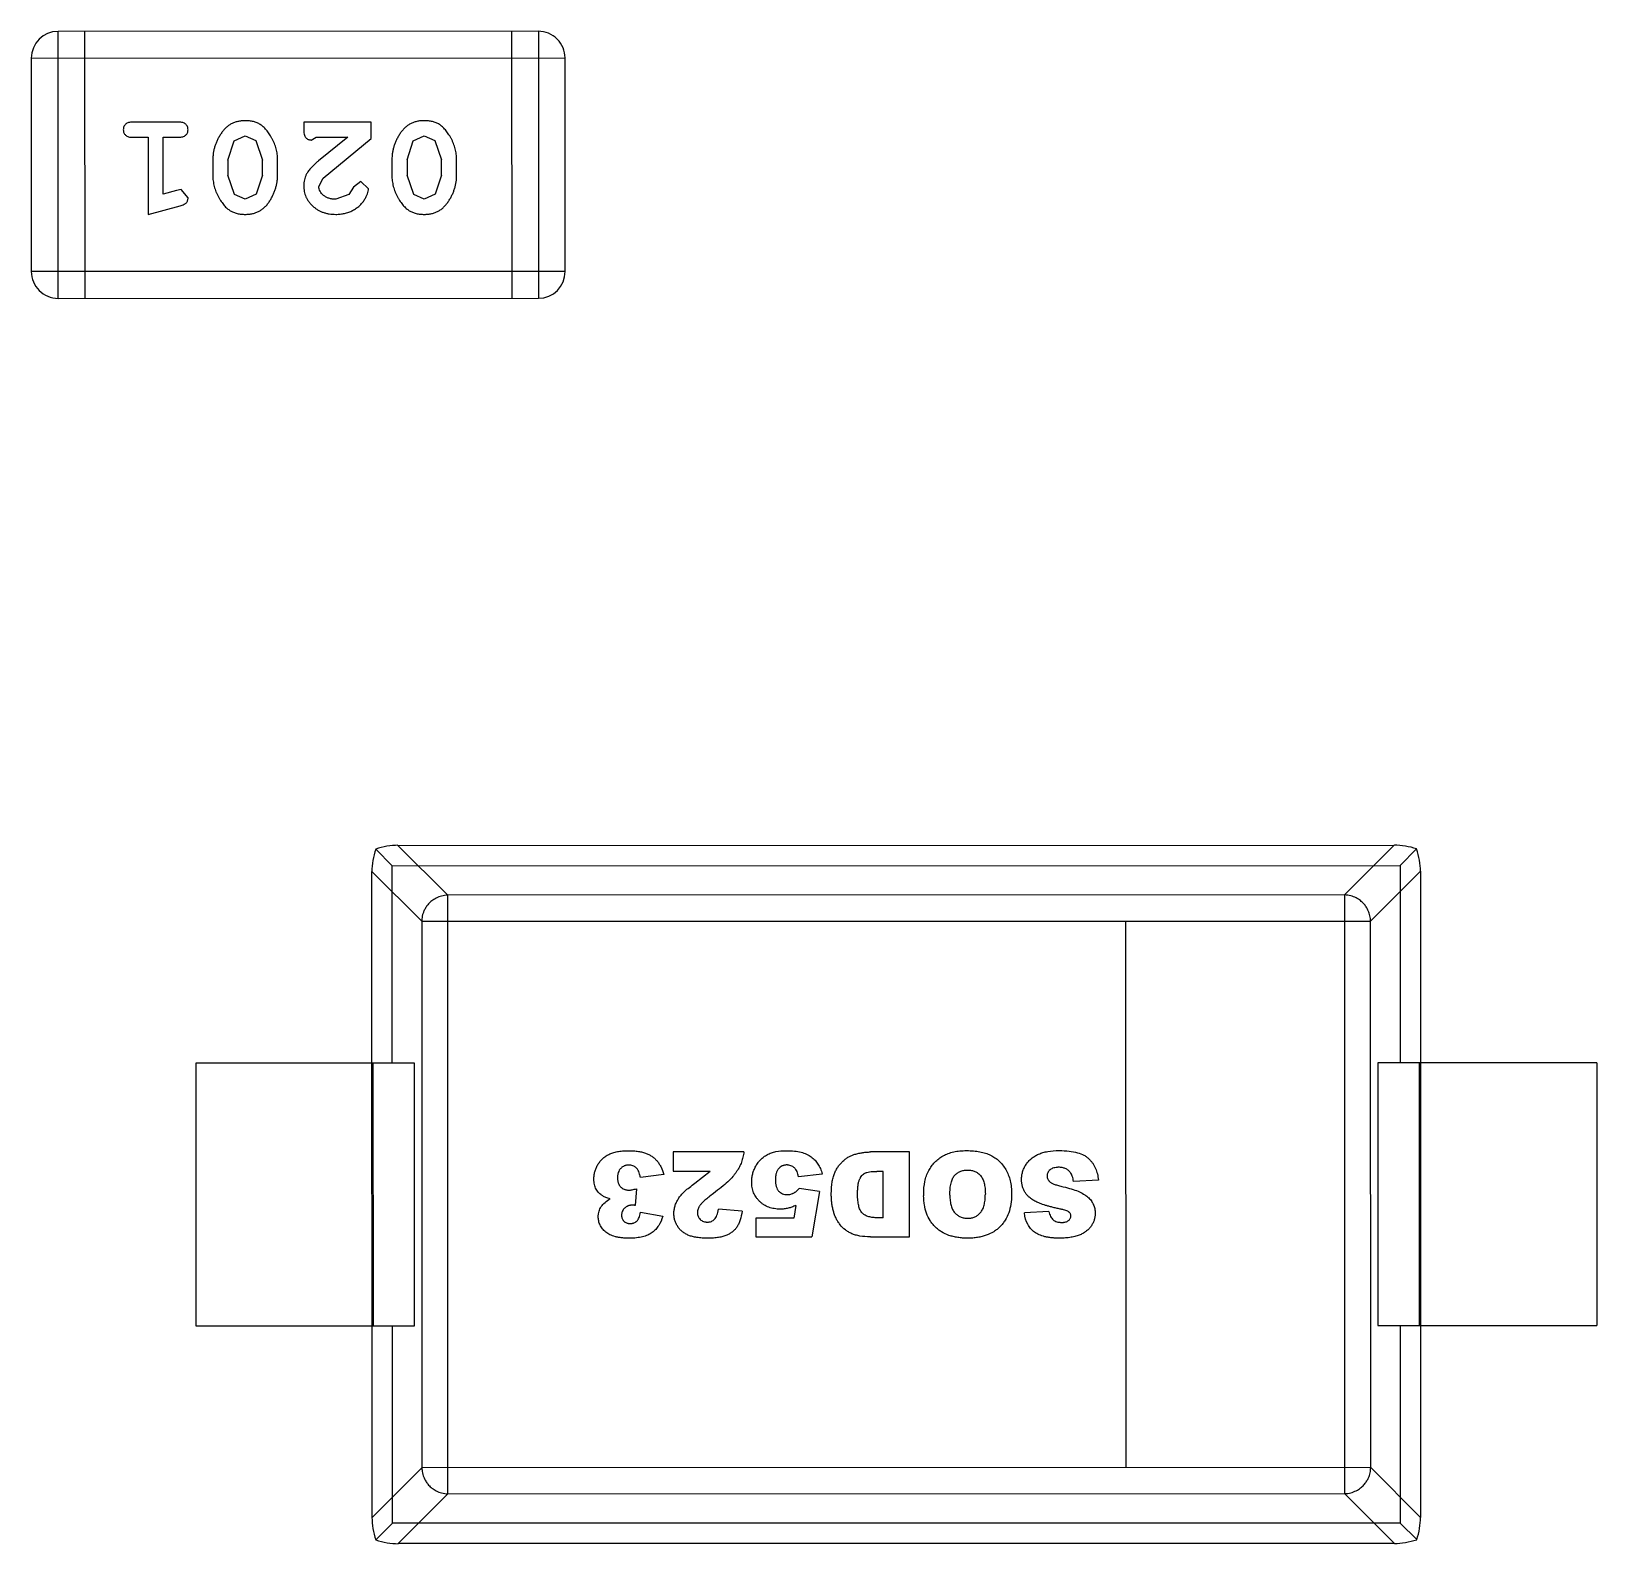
# Model space of a CAD drawing. Header units: inches. Extents: x -29 to 164, y -51 to 83.
# Drawn here: x 43.578 to 45.366, y 21.239 to 22.966 of the extents above; entities that cross this region are included whole.
import ezdxf

# ---------------------------------------------------------------- set-up
doc = ezdxf.new("R2010")
doc.units = ezdxf.units.IN
doc.header["$LTSCALE"] = 1.21
doc.header["$MEASUREMENT"] = 0
doc.layers.get('0').update_dxf_attribs({"linetype": 'CONTINUOUS'})

msp = doc.modelspace()

# ---------------------------------------------------------------- linework, layer by layer
at = {"color": 7, "linetype": 'Continuous'}
for p, q in [((44.1572, 22.966), (43.6086, 22.9658)), ((43.6086, 22.661), (43.6086, 22.9658)), ((43.639, 22.9658), (43.6391, 22.661)), ((44.1267, 22.966), (44.1268, 22.6612)), ((44.1572, 22.966), (44.1573, 22.6612)), ((43.5781, 22.9354), (44.1877, 22.9355)), ((43.5781, 22.9354), (43.5781, 22.6915)), ((44.1877, 22.6916), (44.1877, 22.9355)), ((43.746, 22.8622), (43.6941, 22.8622)), ((43.9663, 22.8623), (43.8892, 22.8623)), ((43.8892, 22.8623), (43.8892, 22.8544)), ((43.9663, 22.8434), (43.9663, 22.8623)), ((43.6941, 22.8449), (43.7114, 22.8449)), ((43.7114, 22.8449), (43.7115, 22.7568)), ((43.7287, 22.8449), (43.746, 22.8449)), ((43.7288, 22.78), (43.7287, 22.8449)), ((43.8027, 22.8189), (43.8099, 22.8407)), ((43.8099, 22.8407), (43.8222, 22.8465)), ((43.8222, 22.8465), (43.8344, 22.8412)), ((43.8344, 22.8412), (43.842, 22.8189)), ((43.8979, 22.8418), (43.9034, 22.845)), ((43.9034, 22.845), (43.9395, 22.845)), ((43.9395, 22.845), (43.906, 22.8179)), ((43.9113, 22.7984), (43.9663, 22.8434)), ((44.0072, 22.819), (44.0144, 22.8408)), ((44.0144, 22.8408), (44.0267, 22.8466)), ((44.0267, 22.8466), (44.0389, 22.8413)), ((44.0389, 22.8413), (44.0465, 22.819)), ((43.7854, 22.8192), (43.7854, 22.8015)), ((43.8027, 22.8189), (43.8027, 22.8017)), ((43.842, 22.8017), (43.842, 22.8189)), ((43.8593, 22.8015), (43.8593, 22.8192)), ((43.9899, 22.8192), (43.9899, 22.8015)), ((44.0072, 22.819), (44.0072, 22.8018)), ((44.0465, 22.8018), (44.0465, 22.819)), ((44.0638, 22.8015), (44.0638, 22.8193)), ((43.8103, 22.7794), (43.8027, 22.8017)), ((43.842, 22.8017), (43.8348, 22.78)), ((43.9065, 22.7887), (43.9113, 22.7984)), ((44.0148, 22.7795), (44.0072, 22.8018)), ((44.0465, 22.8018), (44.0393, 22.78)), ((43.7438, 22.7841), (43.7288, 22.78)), ((43.7492, 22.7852), (43.7438, 22.7841)), ((43.7571, 22.7759), (43.7492, 22.7852)), ((43.8224, 22.7742), (43.8103, 22.7794)), ((43.8348, 22.78), (43.8224, 22.7742)), ((43.9409, 22.7796), (43.926, 22.7742)), ((43.9459, 22.7881), (43.9409, 22.7796)), ((43.9543, 22.7946), (43.9459, 22.7881)), ((43.9632, 22.7862), (43.9543, 22.7946)), ((44.0269, 22.7742), (44.0148, 22.7795)), ((44.0393, 22.78), (44.0269, 22.7742)), ((43.7115, 22.7568), (43.748, 22.7667)), ((44.1877, 22.6916), (43.5781, 22.6915)), ((43.6086, 22.661), (44.1573, 22.6612))]:
    msp.add_line(p, q, dxfattribs=at)
at = {"color": 6, "linetype": 'Continuous'}
for p, q in [((43.9714, 22.032), (43.9904, 22.013)), ((43.9968, 22.0363), (45.1348, 22.0365)), ((44.0538, 21.9794), (43.9968, 22.0363)), ((45.1348, 22.0365), (45.0779, 21.9796)), ((45.1602, 22.0322), (45.1413, 22.0132)), ((43.9904, 22.013), (45.1413, 22.0132)), ((43.9904, 21.7875), (43.9904, 22.013)), ((45.1413, 22.0132), (45.1413, 21.7878)), ((43.9672, 21.2685), (43.967, 22.0065)), ((43.967, 22.0065), (44.024, 21.9496)), ((45.1077, 21.9498), (45.1646, 22.0068)), ((45.1646, 22.0068), (45.1647, 21.2688)), ((45.0779, 21.9796), (44.0538, 21.9794)), ((44.0539, 21.3255), (44.0538, 21.9794)), ((45.0779, 21.9796), (45.078, 21.3257)), ((44.024, 21.9496), (45.1077, 21.9498)), ((44.024, 21.9496), (44.0241, 21.3255)), ((44.8279, 21.9498), (44.828, 21.3256)), ((45.1078, 21.3257), (45.1077, 21.9498)), ((44.0159, 21.7875), (43.7659, 21.7875)), ((43.7659, 21.7875), (43.7659, 21.4875)), ((43.9683, 21.7875), (43.9684, 21.4875)), ((44.0159, 21.4875), (44.0159, 21.7875)), ((45.3659, 21.7878), (45.1159, 21.7878)), ((45.1159, 21.7878), (45.1159, 21.4878)), ((45.1635, 21.4878), (45.1634, 21.7878)), ((45.3659, 21.7878), (45.3659, 21.4878)), ((44.392, 21.6861), (44.3113, 21.6861)), ((44.3113, 21.6861), (44.3113, 21.6642)), ((44.5809, 21.6861), (44.5364, 21.6861)), ((44.5809, 21.5893), (44.5809, 21.6861)), ((44.3006, 21.6605), (44.2738, 21.6569)), ((44.3113, 21.6642), (44.3533, 21.6642)), ((44.336, 21.6504), (44.3533, 21.6642)), ((44.4815, 21.6609), (44.4543, 21.6579)), ((44.5509, 21.664), (44.5436, 21.664)), ((44.5509, 21.611), (44.5509, 21.664)), ((44.7968, 21.654), (44.7684, 21.6523)), ((44.2693, 21.6442), (44.2679, 21.625)), ((44.4781, 21.6411), (44.4552, 21.6444)), ((44.4781, 21.6411), (44.4697, 21.5892)), ((44.2738, 21.6172), (44.2993, 21.6127)), ((44.39, 21.6186), (44.3629, 21.6208)), ((44.4513, 21.6251), (44.4491, 21.6106)), ((44.7404, 21.6182), (44.7123, 21.6165)), ((44.4491, 21.6106), (44.4054, 21.6106)), ((44.4054, 21.6106), (44.4054, 21.5892)), ((44.4054, 21.5892), (44.4697, 21.5892)), ((44.5364, 21.5893), (44.5809, 21.5893)), ((43.7659, 21.4875), (44.0159, 21.4875)), ((43.9905, 21.2621), (43.9905, 21.4875)), ((45.1159, 21.4878), (45.3659, 21.4878)), ((45.1414, 21.4878), (45.1414, 21.2623)), ((44.0241, 21.3255), (43.9672, 21.2685)), ((45.1078, 21.3257), (44.0241, 21.3255)), ((44.0539, 21.2957), (44.0539, 21.3255)), ((45.078, 21.3257), (45.078, 21.2959)), ((45.1647, 21.2688), (45.1078, 21.3257)), ((43.997, 21.2388), (44.0539, 21.2957)), ((44.0539, 21.2957), (45.078, 21.2959)), ((45.078, 21.2959), (45.135, 21.239)), ((43.9905, 21.2621), (43.9715, 21.2431)), ((45.1414, 21.2623), (43.9905, 21.2621)), ((45.1604, 21.2434), (45.1414, 21.2623)), ((45.135, 21.239), (43.997, 21.2388))]:
    msp.add_line(p, q, dxfattribs=at)
at = {"color": 7, "linetype": 'Continuous'}
for centre, start, end in [((43.6086, 22.9354), 90.012, 180.012), ((44.1572, 22.9355), 0.012, 90.012), ((43.6086, 22.6915), 180.012, 270.012), ((44.1573, 22.6916), 270.012, 0.012)]:
    msp.add_arc(centre, 0.0305, start, end, dxfattribs=at)
at = {"color": 6, "linetype": 'Continuous'}
for centre, major_axis, start_param, end_param in [((43.9822, 22.0212), (0.0078, 0.0335), 1.334458, 2.11243), ((43.9822, 22.0212), (0.0335, 0.0078), 1.029162, 1.807134), ((45.1495, 22.0214), (0.0335, -0.0078), 1.334459, 2.11243), ((45.1495, 22.0214), (-0.0078, 0.0335), -2.11243, -1.334458), ((43.9823, 21.2539), (-0.0078, 0.0335), 1.029162, 1.807134), ((45.1496, 21.2541), (0.0078, 0.0335), -1.807134, -1.029162), ((43.9823, 21.2539), (0.0335, -0.0078), -1.807134, -1.029162), ((45.1496, 21.2541), (0.0335, 0.0078), -2.11243, -1.334458)]:
    msp.add_ellipse(centre, major_axis=major_axis, ratio=0.387063, start_param=start_param, end_param=end_param, dxfattribs=at)
at = {"color": 7, "linetype": 'Continuous'}
for points, knots in [([(43.6941, 22.8622), (43.6932, 22.8622), (43.6916, 22.8622), (43.6892, 22.8617), (43.6873, 22.861), (43.6857, 22.8599), (43.6846, 22.8586), (43.6837, 22.8571), (43.6832, 22.8554), (43.6832, 22.8542), (43.6831, 22.8536)], [0, 0, 0, 0, 0.169012, 0.317488, 0.445429, 0.560977, 0.67065, 0.776666, 0.88492, 1, 1, 1, 1]), ([(43.6831, 22.8536), (43.6832, 22.853), (43.6832, 22.8518), (43.6837, 22.8501), (43.6846, 22.8486), (43.6857, 22.8473), (43.6873, 22.8462), (43.6892, 22.8454), (43.6916, 22.845), (43.6932, 22.8449), (43.6941, 22.8449)], [0, 0, 0, 0, 0.11517, 0.223509, 0.328254, 0.438012, 0.553651, 0.682263, 0.830856, 1, 1, 1, 1]), ([(43.7571, 22.8536), (43.757, 22.8542), (43.757, 22.8554), (43.7565, 22.8571), (43.7556, 22.8586), (43.7545, 22.8599), (43.7529, 22.861), (43.7509, 22.8617), (43.7486, 22.8622), (43.7469, 22.8622), (43.746, 22.8622)], [0, 0, 0, 0, 0.115051, 0.223278, 0.329269, 0.437893, 0.554681, 0.682591, 0.83103, 1, 1, 1, 1]), ([(43.746, 22.8449), (43.7469, 22.845), (43.7486, 22.845), (43.751, 22.8455), (43.7529, 22.8462), (43.7545, 22.8473), (43.7556, 22.8486), (43.7565, 22.8501), (43.757, 22.8518), (43.757, 22.853), (43.7571, 22.8536)], [0, 0, 0, 0, 0.169102, 0.317658, 0.446239, 0.563118, 0.671828, 0.776546, 0.884858, 1, 1, 1, 1]), ([(43.8223, 22.8638), (43.8208, 22.8638), (43.818, 22.8637), (43.8139, 22.863), (43.8101, 22.8619), (43.8065, 22.8603), (43.8032, 22.8583), (43.8001, 22.8557), (43.7973, 22.8528), (43.7949, 22.8494), (43.7927, 22.8458), (43.7907, 22.8421), (43.7891, 22.8384), (43.7877, 22.8347), (43.7867, 22.8308), (43.7859, 22.827), (43.7855, 22.8231), (43.7854, 22.8205), (43.7854, 22.8192)], [0, 0, 0, 0, 0.067217, 0.131051, 0.19272, 0.252824, 0.312745, 0.373449, 0.436041, 0.501494, 0.567761, 0.632087, 0.695096, 0.757109, 0.817993, 0.878657, 0.939311, 1, 1, 1, 1]), ([(43.8593, 22.8192), (43.8593, 22.8203), (43.8593, 22.8224), (43.859, 22.8256), (43.8585, 22.8287), (43.8578, 22.8318), (43.8569, 22.8349), (43.8558, 22.8379), (43.8545, 22.8408), (43.853, 22.8437), (43.8515, 22.8464), (43.8498, 22.849), (43.8482, 22.8513), (43.8465, 22.8534), (43.8448, 22.8553), (43.8431, 22.8569), (43.8414, 22.8583), (43.839, 22.8599), (43.8359, 22.8616), (43.8317, 22.8629), (43.8271, 22.8637), (43.8239, 22.8638), (43.8223, 22.8638)], [0, 0, 0, 0, 0.049886, 0.09882, 0.148132, 0.19689, 0.246038, 0.295176, 0.345305, 0.395692, 0.445312, 0.491875, 0.535813, 0.577009, 0.616081, 0.652689, 0.687585, 0.720206, 0.785062, 0.85223, 0.923759, 1, 1, 1, 1]), ([(43.8892, 22.8544), (43.8892, 22.8533), (43.8893, 22.8514), (43.8897, 22.8487), (43.8904, 22.8464), (43.8914, 22.8447), (43.8928, 22.8434), (43.8943, 22.8425), (43.896, 22.8419), (43.8972, 22.8418), (43.8979, 22.8418)], [0, 0, 0, 0, 0.1844, 0.34094, 0.473574, 0.586824, 0.690029, 0.789175, 0.890445, 1, 1, 1, 1]), ([(44.0268, 22.8639), (44.0253, 22.8638), (44.0225, 22.8638), (44.0184, 22.863), (44.0146, 22.8619), (44.011, 22.8603), (44.0077, 22.8583), (44.0047, 22.8558), (44.0018, 22.8528), (43.9994, 22.8495), (43.9972, 22.8459), (43.9952, 22.8422), (43.9936, 22.8385), (43.9922, 22.8347), (43.9912, 22.8309), (43.9904, 22.8271), (43.99, 22.8232), (43.9899, 22.8206), (43.9899, 22.8192)], [0, 0, 0, 0, 0.067217, 0.131051, 0.19272, 0.252824, 0.312745, 0.373449, 0.436041, 0.501494, 0.567761, 0.632087, 0.695096, 0.757109, 0.817993, 0.878657, 0.939311, 1, 1, 1, 1]), ([(44.0638, 22.8193), (44.0638, 22.8203), (44.0638, 22.8225), (44.0635, 22.8256), (44.063, 22.8288), (44.0623, 22.8319), (44.0614, 22.8349), (44.0603, 22.8379), (44.059, 22.8409), (44.0575, 22.8437), (44.056, 22.8465), (44.0543, 22.849), (44.0527, 22.8513), (44.0511, 22.8534), (44.0493, 22.8553), (44.0477, 22.857), (44.0459, 22.8584), (44.0436, 22.86), (44.0404, 22.8616), (44.0362, 22.8629), (44.0316, 22.8637), (44.0284, 22.8638), (44.0268, 22.8639)], [0, 0, 0, 0, 0.049886, 0.09882, 0.148132, 0.19689, 0.246038, 0.295176, 0.345305, 0.395692, 0.445312, 0.491875, 0.535813, 0.577009, 0.616081, 0.652689, 0.687585, 0.720206, 0.785062, 0.85223, 0.923759, 1, 1, 1, 1]), ([(43.906, 22.8179), (43.9051, 22.8172), (43.9034, 22.8157), (43.901, 22.8134), (43.8989, 22.8113), (43.8971, 22.8094), (43.8954, 22.8075), (43.8941, 22.8057), (43.893, 22.8041), (43.8919, 22.802), (43.8908, 22.7995), (43.8899, 22.7963), (43.8893, 22.793), (43.8892, 22.7908), (43.8892, 22.7896)], [0, 0, 0, 0, 0.103002, 0.197728, 0.285279, 0.365235, 0.437224, 0.502446, 0.560545, 0.611446, 0.707576, 0.80349, 0.900532, 1, 1, 1, 1]), ([(43.7854, 22.8015), (43.7854, 22.8004), (43.7854, 22.7982), (43.7857, 22.7951), (43.7863, 22.7919), (43.7869, 22.7888), (43.7879, 22.7858), (43.789, 22.7828), (43.7903, 22.7798), (43.7918, 22.7769), (43.7934, 22.7742), (43.795, 22.7716), (43.7967, 22.7693), (43.7983, 22.7672), (43.8, 22.7653), (43.8018, 22.7637), (43.8035, 22.7623), (43.8059, 22.7607), (43.809, 22.7591), (43.8132, 22.7578), (43.8177, 22.757), (43.8209, 22.7569), (43.8225, 22.7569)], [0, 0, 0, 0, 0.049855, 0.099516, 0.148482, 0.19758, 0.246804, 0.296268, 0.346517, 0.397047, 0.446826, 0.49336, 0.537801, 0.579207, 0.617974, 0.654833, 0.689171, 0.722088, 0.786392, 0.853518, 0.924186, 1, 1, 1, 1]), ([(43.8225, 22.7569), (43.824, 22.7569), (43.8268, 22.757), (43.8309, 22.7577), (43.8347, 22.7588), (43.8383, 22.7604), (43.8416, 22.7625), (43.8446, 22.765), (43.8474, 22.7679), (43.8499, 22.7713), (43.8521, 22.7749), (43.854, 22.7786), (43.8557, 22.7823), (43.857, 22.7861), (43.858, 22.7899), (43.8588, 22.7937), (43.8592, 22.7976), (43.8593, 22.8002), (43.8593, 22.8015)], [0, 0, 0, 0, 0.06692, 0.130834, 0.19258, 0.252759, 0.312631, 0.373411, 0.436359, 0.501894, 0.568244, 0.632472, 0.69556, 0.757163, 0.818592, 0.878885, 0.939235, 1, 1, 1, 1]), ([(43.9899, 22.8015), (43.9899, 22.8004), (43.99, 22.7983), (43.9902, 22.7951), (43.9908, 22.792), (43.9915, 22.7889), (43.9924, 22.7858), (43.9935, 22.7828), (43.9948, 22.7798), (43.9963, 22.7769), (43.9979, 22.7742), (43.9995, 22.7717), (44.0012, 22.7693), (44.0028, 22.7672), (44.0046, 22.7654), (44.0063, 22.7637), (44.008, 22.7623), (44.0104, 22.7607), (44.0135, 22.7591), (44.0177, 22.7578), (44.0223, 22.757), (44.0254, 22.7569), (44.027, 22.7569)], [0, 0, 0, 0, 0.049855, 0.099516, 0.148482, 0.19758, 0.246804, 0.296268, 0.346517, 0.397047, 0.446826, 0.49336, 0.537801, 0.579207, 0.617974, 0.654833, 0.689171, 0.722088, 0.786392, 0.853518, 0.924186, 1, 1, 1, 1]), ([(44.027, 22.7569), (44.0285, 22.7569), (44.0313, 22.757), (44.0354, 22.7577), (44.0392, 22.7588), (44.0428, 22.7604), (44.0461, 22.7625), (44.0491, 22.765), (44.0519, 22.768), (44.0544, 22.7714), (44.0566, 22.775), (44.0585, 22.7786), (44.0602, 22.7823), (44.0615, 22.7861), (44.0626, 22.7899), (44.0633, 22.7937), (44.0638, 22.7976), (44.0638, 22.8002), (44.0638, 22.8015)], [0, 0, 0, 0, 0.06692, 0.130834, 0.19258, 0.252759, 0.312631, 0.373411, 0.436359, 0.501894, 0.568244, 0.632472, 0.69556, 0.757163, 0.818592, 0.878885, 0.939235, 1, 1, 1, 1]), ([(43.8892, 22.7896), (43.8893, 22.7885), (43.8893, 22.7863), (43.8898, 22.7831), (43.8906, 22.78), (43.8917, 22.777), (43.8932, 22.7742), (43.895, 22.7714), (43.8971, 22.7688), (43.8995, 22.7664), (43.9021, 22.7642), (43.905, 22.7622), (43.908, 22.7606), (43.9112, 22.7592), (43.9147, 22.7582), (43.9182, 22.7574), (43.922, 22.757), (43.9246, 22.7569), (43.9259, 22.7569)], [0, 0, 0, 0, 0.060981, 0.120256, 0.178148, 0.236115, 0.293993, 0.352864, 0.413358, 0.476056, 0.539296, 0.602396, 0.665116, 0.728325, 0.792919, 0.859317, 0.928302, 1, 1, 1, 1]), ([(43.926, 22.7742), (43.9246, 22.7742), (43.9219, 22.7743), (43.9181, 22.7752), (43.9147, 22.7765), (43.9118, 22.7785), (43.9095, 22.7807), (43.9078, 22.7832), (43.9067, 22.7859), (43.9066, 22.7878), (43.9065, 22.7887)], [0, 0, 0, 0, 0.156344, 0.299348, 0.4327, 0.561, 0.682299, 0.791883, 0.89611, 1, 1, 1, 1]), ([(43.9259, 22.7569), (43.9276, 22.7569), (43.931, 22.7571), (43.9359, 22.7579), (43.9406, 22.7593), (43.9451, 22.7613), (43.9493, 22.7638), (43.9529, 22.7666), (43.9561, 22.7699), (43.9586, 22.7735), (43.9605, 22.777), (43.962, 22.7803), (43.9629, 22.7834), (43.9631, 22.7853), (43.9632, 22.7862)], [0, 0, 0, 0, 0.098286, 0.193983, 0.289056, 0.384352, 0.477435, 0.566197, 0.652355, 0.737986, 0.818188, 0.887401, 0.94802, 1, 1, 1, 1]), ([(43.748, 22.7667), (43.7489, 22.767), (43.7504, 22.7674), (43.7525, 22.7683), (43.7542, 22.7692), (43.7553, 22.7702), (43.7561, 22.7714), (43.7567, 22.7727), (43.757, 22.7743), (43.7571, 22.7753), (43.7571, 22.7759)], [0, 0, 0, 0, 0.187321, 0.344927, 0.475328, 0.579604, 0.674244, 0.773631, 0.882025, 1, 1, 1, 1]), ([(44.5973, 21.638), (44.5973, 21.6432), (44.598, 21.6506), (44.6003, 21.6591), (44.6029, 21.6649), (44.6061, 21.67), (44.6099, 21.6745), (44.6143, 21.6785), (44.6194, 21.6818), (44.6251, 21.6844), (44.6304, 21.686), (44.635, 21.6869), (44.6386, 21.6873), (44.6424, 21.6876), (44.6464, 21.6877), (44.6505, 21.6876), (44.6556, 21.6873), (44.6615, 21.6865), (44.668, 21.6849), (44.6737, 21.6826), (44.6788, 21.6797), (44.6834, 21.6759), (44.6875, 21.6714), (44.6911, 21.6661), (44.6941, 21.6602), (44.6962, 21.6534), (44.6974, 21.646), (44.6977, 21.6406), (44.6977, 21.6377)], [0, 0, 0, 0, 0.077908, 0.11966, 0.161411, 0.20284, 0.244269, 0.285699, 0.327128, 0.368557, 0.409986, 0.430701, 0.451415, 0.47213, 0.492845, 0.513931, 0.535018, 0.577191, 0.619365, 0.661538, 0.703712, 0.745885, 0.788059, 0.830232, 0.872674, 0.915116, 0.957558, 1, 1, 1, 1]), ([(44.6272, 21.6367), (44.6272, 21.6394), (44.6274, 21.6444), (44.6284, 21.6507), (44.6298, 21.6548), (44.6312, 21.6575), (44.6325, 21.6592), (44.6339, 21.6607), (44.6354, 21.6619), (44.6371, 21.663), (44.6389, 21.6639), (44.6408, 21.6646), (44.6429, 21.6651), (44.6447, 21.6653), (44.6462, 21.6654), (44.6474, 21.6655), (44.6486, 21.6654), (44.6501, 21.6653), (44.6519, 21.6651), (44.6539, 21.6646), (44.6565, 21.6637), (44.6588, 21.6624), (44.6609, 21.6606), (44.6623, 21.6591), (44.6636, 21.6574), (44.665, 21.6547), (44.6664, 21.6507), (44.6674, 21.645), (44.6677, 21.6404), (44.6677, 21.638)], [0, 0, 0, 0, 0.063336, 0.126675, 0.190013, 0.221682, 0.253351, 0.285081, 0.316811, 0.348541, 0.380271, 0.412001, 0.443732, 0.475462, 0.491327, 0.507192, 0.522581, 0.53797, 0.568749, 0.599527, 0.630305, 0.691862, 0.72264, 0.753418, 0.784241, 0.815064, 0.876709, 0.938355, 1, 1, 1, 1]), ([(44.6977, 21.6377), (44.6977, 21.6338), (44.6971, 21.6264), (44.6947, 21.6165), (44.6912, 21.6094), (44.6877, 21.6043), (44.6846, 21.6008), (44.6811, 21.5977), (44.6761, 21.5941), (44.6703, 21.5914), (44.664, 21.5895), (44.6589, 21.5884), (44.6543, 21.5879), (44.6506, 21.5877), (44.6476, 21.5877), (44.6447, 21.5877), (44.6408, 21.5879), (44.6362, 21.5884), (44.631, 21.5894), (44.6245, 21.5913), (44.6188, 21.594), (44.6137, 21.5975), (44.6103, 21.6006), (44.6072, 21.604), (44.6036, 21.609), (44.6002, 21.616), (44.5982, 21.6241), (44.5974, 21.6312), (44.5972, 21.6353), (44.5973, 21.6376), (44.5973, 21.638)], [0, 0, 0, 0, 0.06129, 0.122581, 0.183871, 0.214517, 0.245162, 0.275806, 0.306451, 0.367739, 0.398384, 0.429028, 0.459673, 0.474995, 0.490317, 0.506016, 0.521715, 0.553113, 0.584511, 0.615909, 0.678705, 0.710103, 0.741501, 0.773132, 0.804764, 0.868026, 0.931289, 0.962921, 0.994552, 1, 1, 1, 1]), ([(44.6272, 21.6367), (44.6272, 21.6367), (44.6272, 21.6355), (44.6273, 21.6333), (44.6276, 21.6292), (44.6285, 21.6247), (44.6299, 21.6209), (44.6314, 21.6184), (44.6327, 21.6167), (44.6342, 21.6152), (44.6363, 21.6135), (44.6386, 21.6122), (44.6412, 21.6113), (44.6432, 21.6108), (44.645, 21.6105), (44.6465, 21.6104), (44.6477, 21.6104), (44.6488, 21.6104), (44.6503, 21.6105), (44.652, 21.6108), (44.654, 21.6113), (44.6565, 21.6122), (44.6588, 21.6135), (44.6608, 21.6153), (44.6622, 21.6168), (44.6635, 21.6185), (44.665, 21.6212), (44.6664, 21.6252), (44.6675, 21.631), (44.6677, 21.6355), (44.6677, 21.638)], [0, 0, 0, 0, 0.000966, 0.03271, 0.064454, 0.127941, 0.191428, 0.223172, 0.254916, 0.286659, 0.318403, 0.38189, 0.413634, 0.445378, 0.477121, 0.492993, 0.508865, 0.524089, 0.539313, 0.569761, 0.600209, 0.630657, 0.691553, 0.722001, 0.752449, 0.783393, 0.814337, 0.876225, 0.938112, 1, 1, 1, 1])]:
    msp.add_open_spline(points, degree=3, knots=knots, dxfattribs=at)
at = {"color": 6, "linetype": 'Continuous'}
for points, knots in [([(44.0538, 21.9794), (44.0513, 21.9794), (44.0467, 21.9787), (44.0406, 21.9763), (44.0356, 21.9732), (44.0318, 21.9696), (44.029, 21.9659), (44.0269, 21.9623), (44.0255, 21.9589), (44.0246, 21.9556), (44.0241, 21.9526), (44.024, 21.9506), (44.024, 21.9496)], [0, 0, 0, 0, 0.156967, 0.297255, 0.422292, 0.533499, 0.632449, 0.720691, 0.799885, 0.871841, 0.938224, 1, 1, 1, 1]), ([(45.1077, 21.9498), (45.1077, 21.9508), (45.1075, 21.9528), (45.107, 21.9558), (45.1061, 21.9591), (45.1047, 21.9625), (45.1027, 21.9661), (45.0998, 21.9698), (45.096, 21.9734), (45.0911, 21.9766), (45.0849, 21.9789), (45.0803, 21.9796), (45.0779, 21.9796)], [0, 0, 0, 0, 0.061777, 0.12816, 0.200115, 0.279309, 0.36755, 0.4665, 0.577707, 0.702744, 0.843032, 1, 1, 1, 1]), ([(44.2394, 21.6326), (44.2375, 21.6331), (44.235, 21.6339), (44.2324, 21.635), (44.2308, 21.6358), (44.2296, 21.6366), (44.2281, 21.6377), (44.2264, 21.6392), (44.2247, 21.6413), (44.2232, 21.6437), (44.222, 21.6462), (44.2212, 21.649), (44.2208, 21.6515), (44.2207, 21.6536), (44.2206, 21.6554), (44.2207, 21.6574), (44.221, 21.6602), (44.2216, 21.6636), (44.2228, 21.6669), (44.224, 21.6695), (44.225, 21.6715), (44.2262, 21.6734), (44.2279, 21.6757), (44.2303, 21.6784), (44.2338, 21.6812), (44.2377, 21.6835), (44.2422, 21.6853), (44.2465, 21.6864), (44.2502, 21.687), (44.2532, 21.6873), (44.2558, 21.6875), (44.258, 21.6876), (44.2597, 21.6876), (44.2613, 21.6876), (44.2634, 21.6875), (44.2659, 21.6874), (44.2688, 21.6872), (44.2724, 21.6867), (44.2764, 21.6859), (44.2799, 21.6848), (44.2824, 21.6837), (44.2847, 21.6825), (44.2875, 21.6808), (44.2905, 21.6784), (44.2931, 21.6755), (44.2954, 21.6724), (44.2981, 21.6676), (44.2997, 21.6635), (44.3006, 21.6605)], [0, 0, 0, 0, 0.030891, 0.046337, 0.061782, 0.074265, 0.086747, 0.111713, 0.136678, 0.161643, 0.186608, 0.211574, 0.236539, 0.249021, 0.261504, 0.277018, 0.292532, 0.32356, 0.354589, 0.370103, 0.385617, 0.401214, 0.416811, 0.448005, 0.479199, 0.510393, 0.541732, 0.573071, 0.58874, 0.60441, 0.620079, 0.627914, 0.635749, 0.64336, 0.650971, 0.666193, 0.681414, 0.696636, 0.72708, 0.757524, 0.772678, 0.787833, 0.818143, 0.848452, 0.878762, 0.909071, 0.939381, 1, 1, 1, 1]), ([(44.4513, 21.6251), (44.4498, 21.6244), (44.4468, 21.6231), (44.4424, 21.6218), (44.4387, 21.6211), (44.4358, 21.6209), (44.4332, 21.6208), (44.4301, 21.6209), (44.4255, 21.6215), (44.4203, 21.6228), (44.4157, 21.6251), (44.4123, 21.6275), (44.4099, 21.6296), (44.4078, 21.6319), (44.4053, 21.6351), (44.4029, 21.6395), (44.4015, 21.6443), (44.401, 21.6485), (44.4008, 21.6515), (44.4009, 21.6541), (44.4012, 21.6572), (44.4019, 21.661), (44.4031, 21.6648), (44.4044, 21.6677), (44.4055, 21.6699), (44.4067, 21.672), (44.4085, 21.6746), (44.4111, 21.6776), (44.4146, 21.6806), (44.4186, 21.6832), (44.4232, 21.6852), (44.4301, 21.6871), (44.4362, 21.6876), (44.4407, 21.6876)], [0, 0, 0, 0, 0.031, 0.062001, 0.093651, 0.109476, 0.125301, 0.151853, 0.178404, 0.231506, 0.284608, 0.31116, 0.337711, 0.364262, 0.390813, 0.443915, 0.497018, 0.523569, 0.55012, 0.568783, 0.587445, 0.624771, 0.662097, 0.680759, 0.699422, 0.718335, 0.737248, 0.775073, 0.812899, 0.850725, 0.888043, 0.925362, 1, 1, 1, 1]), ([(44.4407, 21.6876), (44.4439, 21.6876), (44.4499, 21.6873), (44.4574, 21.686), (44.4637, 21.6837), (44.469, 21.6806), (44.4726, 21.6773), (44.475, 21.6745), (44.4766, 21.6723), (44.478, 21.6699), (44.4798, 21.6663), (44.4809, 21.6632), (44.4815, 21.6609)], [0, 0, 0, 0, 0.126274, 0.252548, 0.378822, 0.505096, 0.629738, 0.692059, 0.75438, 0.815785, 0.87719, 1, 1, 1, 1]), ([(44.7404, 21.6182), (44.7408, 21.616), (44.742, 21.6122), (44.7444, 21.609), (44.747, 21.6073), (44.7493, 21.6063), (44.7515, 21.6059), (44.7534, 21.6057), (44.7549, 21.6057), (44.7563, 21.6057), (44.7578, 21.6058), (44.7596, 21.6062), (44.7614, 21.6068), (44.7628, 21.6078), (44.764, 21.609), (44.7648, 21.6103), (44.7653, 21.6117), (44.7655, 21.6131), (44.7653, 21.6144), (44.7649, 21.6155), (44.7644, 21.6163), (44.7638, 21.6169), (44.7633, 21.6174), (44.7627, 21.6179), (44.7616, 21.6185), (44.7599, 21.6192), (44.7575, 21.62), (44.7552, 21.6205), (44.7532, 21.621), (44.7509, 21.6215), (44.7478, 21.6221), (44.7441, 21.623), (44.7401, 21.6241), (44.7352, 21.6255), (44.731, 21.627), (44.7275, 21.6284), (44.7252, 21.6295), (44.7232, 21.6306), (44.7207, 21.6322), (44.7178, 21.6343), (44.715, 21.6371), (44.7128, 21.6402), (44.7112, 21.6435), (44.7099, 21.647), (44.7092, 21.6507), (44.709, 21.654), (44.7091, 21.6569), (44.7094, 21.6599), (44.7102, 21.6635), (44.7118, 21.6677), (44.7141, 21.6718), (44.7169, 21.6755), (44.7203, 21.6787), (44.7241, 21.6814), (44.7285, 21.6837), (44.7334, 21.6855), (44.7407, 21.6872), (44.7472, 21.6877), (44.7519, 21.6877)], [0, 0, 0, 0, 0.034159, 0.068318, 0.085397, 0.102476, 0.119556, 0.128095, 0.136635, 0.14373, 0.150824, 0.165013, 0.179202, 0.193391, 0.20758, 0.221769, 0.235958, 0.250147, 0.260467, 0.270786, 0.281105, 0.286265, 0.291425, 0.296566, 0.301707, 0.31199, 0.322273, 0.327414, 0.332555, 0.338931, 0.345307, 0.358059, 0.370811, 0.383562, 0.409066, 0.421818, 0.43457, 0.447437, 0.460304, 0.486039, 0.511774, 0.537509, 0.562961, 0.588412, 0.613864, 0.639316, 0.654214, 0.669113, 0.69891, 0.728707, 0.758504, 0.788559, 0.818613, 0.848668, 0.878723, 0.909042, 0.939361, 1, 1, 1, 1]), ([(44.7519, 21.6877), (44.756, 21.6877), (44.7636, 21.6873), (44.7731, 21.6855), (44.7794, 21.6831), (44.7835, 21.6805), (44.7861, 21.6783), (44.7883, 21.6758), (44.791, 21.6723), (44.7937, 21.6675), (44.7958, 21.6611), (44.7966, 21.6565), (44.7968, 21.654)], [0, 0, 0, 0, 0.124682, 0.249364, 0.374046, 0.436387, 0.498728, 0.561387, 0.624046, 0.749364, 0.874682, 1, 1, 1, 1]), ([(44.2738, 21.6569), (44.2735, 21.6583), (44.2729, 21.6608), (44.2718, 21.6639), (44.2707, 21.666), (44.2697, 21.6673), (44.2688, 21.6682), (44.268, 21.6689), (44.2668, 21.6697), (44.2651, 21.6705), (44.2632, 21.671), (44.2616, 21.6712), (44.2603, 21.6712), (44.259, 21.6712), (44.2577, 21.671), (44.2565, 21.6707), (44.255, 21.6701), (44.2535, 21.6693), (44.2522, 21.6682), (44.2512, 21.6673), (44.2504, 21.6663), (44.2494, 21.6648), (44.2486, 21.6631), (44.2481, 21.6613), (44.2478, 21.6599), (44.2477, 21.6586), (44.2476, 21.6575), (44.2476, 21.6567), (44.2476, 21.6559), (44.2477, 21.6548), (44.2478, 21.6536), (44.2481, 21.6521), (44.2486, 21.6503), (44.2493, 21.6487), (44.2503, 21.6473), (44.2511, 21.6463), (44.252, 21.6454), (44.2533, 21.6444), (44.2548, 21.6436), (44.2564, 21.6431), (44.2577, 21.6428), (44.2588, 21.6427), (44.2598, 21.6426), (44.2605, 21.6426), (44.2613, 21.6426), (44.2626, 21.6427), (44.2643, 21.643), (44.2666, 21.6435), (44.2684, 21.6439), (44.2693, 21.6442)], [0, 0, 0, 0, 0.037924, 0.075847, 0.113771, 0.132732, 0.151694, 0.170361, 0.189027, 0.226361, 0.263694, 0.282361, 0.301027, 0.320385, 0.339744, 0.359102, 0.37846, 0.417176, 0.436534, 0.455892, 0.475014, 0.494137, 0.532382, 0.551505, 0.570628, 0.58975, 0.599311, 0.608873, 0.618575, 0.628277, 0.64768, 0.667084, 0.686488, 0.725296, 0.7447, 0.764104, 0.783239, 0.802374, 0.840644, 0.85978, 0.878915, 0.89805, 0.907618, 0.917185, 0.927537, 0.937889, 0.958593, 0.979296, 1, 1, 1, 1]), ([(44.392, 21.6861), (44.3917, 21.6841), (44.391, 21.6802), (44.3893, 21.6745), (44.3873, 21.6699), (44.3853, 21.6663), (44.3836, 21.6637), (44.3817, 21.661), (44.3786, 21.6572), (44.3737, 21.6522), (44.3664, 21.6458), (44.3605, 21.6412), (44.3572, 21.6388)], [0, 0, 0, 0, 0.125, 0.25, 0.375, 0.4375, 0.5, 0.5625, 0.625, 0.75, 0.875, 1, 1, 1, 1]), ([(44.4543, 21.6579), (44.4541, 21.659), (44.4537, 21.661), (44.4527, 21.6637), (44.4516, 21.6656), (44.4505, 21.667), (44.4496, 21.6679), (44.4487, 21.6687), (44.4474, 21.6696), (44.4456, 21.6705), (44.4438, 21.671), (44.4422, 21.6712), (44.4409, 21.6713), (44.4395, 21.6712), (44.4382, 21.671), (44.4369, 21.6707), (44.4353, 21.6701), (44.4339, 21.6692), (44.4325, 21.668), (44.4316, 21.667), (44.4307, 21.6659), (44.4297, 21.6642), (44.4289, 21.6623), (44.4284, 21.66), (44.4281, 21.6582), (44.428, 21.6566), (44.4279, 21.6553), (44.4279, 21.6542), (44.4279, 21.6531), (44.428, 21.6518), (44.4281, 21.6501), (44.4284, 21.6483), (44.429, 21.6461), (44.4297, 21.6442), (44.4308, 21.6426), (44.4316, 21.6415), (44.4326, 21.6405), (44.434, 21.6394), (44.436, 21.6384), (44.4382, 21.6377), (44.4401, 21.6375), (44.4414, 21.6374), (44.4426, 21.6375), (44.4439, 21.6376), (44.4455, 21.6379), (44.4471, 21.6384), (44.4483, 21.6389), (44.4491, 21.6393), (44.4499, 21.6398), (44.4508, 21.6404), (44.4526, 21.6417), (44.4541, 21.6432), (44.4552, 21.6444)], [0, 0, 0, 0, 0.031603, 0.063205, 0.094808, 0.11061, 0.126411, 0.14242, 0.158428, 0.190445, 0.222462, 0.238471, 0.25448, 0.272643, 0.290807, 0.30897, 0.327134, 0.363461, 0.381625, 0.399788, 0.417952, 0.436115, 0.472442, 0.490606, 0.50877, 0.526933, 0.536015, 0.545097, 0.554179, 0.56326, 0.581424, 0.599588, 0.617751, 0.654078, 0.672242, 0.690405, 0.708569, 0.726733, 0.76306, 0.799387, 0.81755, 0.835714, 0.84735, 0.858986, 0.882258, 0.90553, 0.917166, 0.928802, 0.937702, 0.946602, 0.964401, 1, 1, 1, 1]), ([(44.5364, 21.5893), (44.5321, 21.5893), (44.5261, 21.5897), (44.5194, 21.5912), (44.5151, 21.5927), (44.5113, 21.5947), (44.5066, 21.5979), (44.5026, 21.6019), (44.4993, 21.6065), (44.4972, 21.6102), (44.4955, 21.6143), (44.4941, 21.6186), (44.4931, 21.6231), (44.4923, 21.6277), (44.4919, 21.6316), (44.4918, 21.6349), (44.4918, 21.6378), (44.4918, 21.6411), (44.492, 21.6459), (44.4926, 21.6513), (44.4935, 21.6559), (44.4945, 21.6592), (44.4953, 21.6614), (44.4962, 21.6635), (44.4976, 21.6662), (44.4995, 21.6694), (44.5021, 21.6727), (44.5051, 21.6758), (44.5083, 21.6784), (44.5116, 21.6806), (44.5145, 21.682), (44.5168, 21.6829), (44.5188, 21.6835), (44.521, 21.6841), (44.5242, 21.6848), (44.528, 21.6855), (44.5323, 21.686), (44.5351, 21.6861), (44.5364, 21.6861)], [0, 0, 0, 0, 0.044753, 0.067129, 0.089506, 0.111754, 0.134001, 0.178497, 0.20114, 0.223784, 0.246427, 0.269071, 0.291945, 0.31482, 0.337695, 0.349132, 0.36057, 0.378623, 0.396676, 0.432782, 0.468888, 0.486942, 0.504995, 0.523222, 0.54145, 0.577904, 0.614359, 0.650814, 0.687548, 0.724282, 0.761016, 0.779383, 0.79775, 0.823032, 0.848313, 0.898875, 0.949438, 1, 1, 1, 1]), ([(44.7684, 21.6523), (44.7681, 21.6546), (44.7674, 21.6576), (44.766, 21.6608), (44.7644, 21.6632), (44.7622, 21.6655), (44.7591, 21.6673), (44.7562, 21.6682), (44.7535, 21.6686), (44.7516, 21.6686), (44.7499, 21.6686), (44.7479, 21.6684), (44.7457, 21.6679), (44.7434, 21.667), (44.7415, 21.6657), (44.74, 21.6641), (44.7389, 21.6625), (44.7383, 21.6606), (44.7381, 21.6587), (44.7383, 21.6568), (44.7389, 21.6551), (44.7398, 21.6537), (44.7407, 21.6527), (44.7414, 21.6519), (44.7423, 21.6512), (44.744, 21.6503), (44.7467, 21.6491), (44.7511, 21.6477), (44.7547, 21.6468), (44.7567, 21.6463)], [0, 0, 0, 0, 0.068143, 0.102214, 0.136286, 0.192542, 0.248798, 0.305055, 0.333183, 0.361311, 0.38217, 0.403029, 0.444747, 0.486465, 0.528184, 0.569236, 0.610289, 0.651342, 0.692395, 0.731445, 0.770495, 0.809545, 0.82907, 0.848595, 0.867521, 0.886446, 0.924298, 0.962149, 1, 1, 1, 1]), ([(44.5509, 21.611), (44.5496, 21.611), (44.5478, 21.611), (44.5453, 21.611), (44.5431, 21.611), (44.5406, 21.6111), (44.5371, 21.6115), (44.5333, 21.6124), (44.5302, 21.6139), (44.5281, 21.6154), (44.5267, 21.6167), (44.5256, 21.6183), (44.5242, 21.6208), (44.5232, 21.6239), (44.5225, 21.6276), (44.5221, 21.6307), (44.5219, 21.6335), (44.5218, 21.6359), (44.5218, 21.6377), (44.5218, 21.6393), (44.5218, 21.6411), (44.5219, 21.6433), (44.5221, 21.6457), (44.5224, 21.6487), (44.5228, 21.6512), (44.5234, 21.6533), (44.524, 21.6547), (44.5246, 21.6559), (44.5255, 21.6575), (44.5267, 21.6591), (44.5281, 21.6605), (44.5293, 21.6614), (44.5302, 21.662), (44.5313, 21.6624), (44.5329, 21.663), (44.5354, 21.6635), (44.5391, 21.6639), (44.542, 21.664), (44.5436, 21.664)], [0, 0, 0, 0, 0.034117, 0.051176, 0.068234, 0.095159, 0.122084, 0.175933, 0.229783, 0.256708, 0.283633, 0.310557, 0.337482, 0.391332, 0.418256, 0.445181, 0.472106, 0.485568, 0.499031, 0.509276, 0.519521, 0.54001, 0.5605, 0.58099, 0.62197, 0.64246, 0.66295, 0.683908, 0.704866, 0.746782, 0.788698, 0.809656, 0.830614, 0.851788, 0.872961, 0.915307, 0.957654, 1, 1, 1, 1]), ([(44.39, 21.6186), (44.3894, 21.6148), (44.3883, 21.6098), (44.3861, 21.6043), (44.3842, 21.6007), (44.382, 21.5977), (44.3792, 21.5951), (44.3765, 21.5933), (44.3741, 21.5919), (44.3723, 21.591), (44.3703, 21.5902), (44.3673, 21.5893), (44.364, 21.5885), (44.3604, 21.5881), (44.3574, 21.5878), (44.3548, 21.5877), (44.3527, 21.5876), (44.351, 21.5876), (44.3492, 21.5876), (44.347, 21.5877), (44.3443, 21.5878), (44.3412, 21.5881), (44.3374, 21.5885), (44.3331, 21.5894), (44.3295, 21.5906), (44.327, 21.5917), (44.3246, 21.593), (44.3218, 21.5949), (44.3189, 21.5976), (44.3164, 21.6008), (44.3144, 21.6042), (44.313, 21.6079), (44.3122, 21.6117), (44.3119, 21.6159), (44.3122, 21.6202), (44.3132, 21.6245), (44.3145, 21.628), (44.3159, 21.6307), (44.3171, 21.6328), (44.3185, 21.6348), (44.3208, 21.6376), (44.3243, 21.6412), (44.3295, 21.6457), (44.3338, 21.6488), (44.336, 21.6504)], [0, 0, 0, 0, 0.060014, 0.090021, 0.120028, 0.149921, 0.179814, 0.209708, 0.224654, 0.239601, 0.254633, 0.269665, 0.299728, 0.31476, 0.329792, 0.344824, 0.35234, 0.359856, 0.367748, 0.37564, 0.391423, 0.407207, 0.42299, 0.454557, 0.486124, 0.501675, 0.517227, 0.548329, 0.579431, 0.610534, 0.641636, 0.672738, 0.703841, 0.734943, 0.768215, 0.801487, 0.83476, 0.851396, 0.868032, 0.884528, 0.901024, 0.934016, 0.967008, 1, 1, 1, 1]), ([(44.3572, 21.6388), (44.3553, 21.6373), (44.3517, 21.6345), (44.3473, 21.6309), (44.3446, 21.6284), (44.343, 21.6266), (44.3421, 21.6254), (44.3413, 21.6243), (44.3404, 21.6228), (44.3396, 21.621), (44.339, 21.6188), (44.3387, 21.6167), (44.339, 21.6146), (44.3396, 21.6126), (44.3406, 21.6108), (44.342, 21.6091), (44.3438, 21.6077), (44.3457, 21.6068), (44.3475, 21.6063), (44.349, 21.6061), (44.3502, 21.606), (44.3515, 21.6061), (44.3531, 21.6063), (44.3549, 21.6068), (44.3569, 21.6078), (44.3586, 21.6092), (44.36, 21.6112), (44.3617, 21.6146), (44.3625, 21.6181), (44.3629, 21.6208)], [0, 0, 0, 0, 0.039267, 0.078533, 0.1178, 0.137433, 0.157067, 0.1767, 0.196333, 0.2356, 0.274866, 0.314133, 0.355226, 0.396319, 0.437412, 0.478505, 0.520862, 0.563219, 0.605576, 0.626755, 0.647933, 0.669942, 0.691951, 0.73597, 0.779988, 0.824006, 0.868004, 0.912003, 1, 1, 1, 1]), ([(44.7567, 21.6463), (44.7633, 21.6449), (44.7717, 21.6423), (44.779, 21.6387), (44.7825, 21.6364), (44.7848, 21.6346), (44.7868, 21.6327), (44.789, 21.6301), (44.7912, 21.6264), (44.7925, 21.6223), (44.793, 21.6188), (44.7932, 21.6163), (44.7931, 21.6141), (44.7928, 21.6117), (44.7922, 21.6087), (44.7908, 21.6053), (44.7889, 21.6019), (44.7865, 21.5987), (44.7835, 21.596), (44.78, 21.5935), (44.776, 21.5914), (44.7713, 21.5898), (44.7666, 21.5888), (44.7625, 21.5882), (44.7593, 21.5879), (44.7564, 21.5878), (44.754, 21.5877), (44.752, 21.5877), (44.7498, 21.5877), (44.7468, 21.5878), (44.7433, 21.5881), (44.7394, 21.5886), (44.7345, 21.5896), (44.729, 21.5914), (44.7236, 21.5944), (44.7193, 21.5984), (44.7148, 21.605), (44.7129, 21.6115), (44.7123, 21.6165)], [0, 0, 0, 0, 0.089316, 0.133974, 0.156303, 0.178632, 0.200834, 0.223036, 0.267439, 0.311843, 0.334045, 0.356247, 0.370858, 0.38547, 0.414693, 0.443916, 0.473139, 0.502463, 0.531787, 0.561111, 0.590435, 0.620035, 0.649636, 0.664436, 0.679236, 0.694036, 0.701436, 0.708836, 0.717944, 0.727052, 0.745268, 0.763483, 0.781699, 0.81813, 0.854562, 0.890921, 0.927281, 1, 1, 1, 1]), ([(44.2993, 21.6127), (44.2982, 21.6086), (44.2959, 21.6033), (44.2913, 21.5976), (44.2872, 21.594), (44.2823, 21.5911), (44.2773, 21.5894), (44.2729, 21.5885), (44.2694, 21.588), (44.2662, 21.5877), (44.2636, 21.5876), (44.2614, 21.5876), (44.2592, 21.5876), (44.2562, 21.5877), (44.2526, 21.588), (44.2487, 21.5886), (44.2439, 21.5896), (44.2398, 21.5911), (44.2363, 21.593), (44.2341, 21.5947), (44.2321, 21.5965), (44.2298, 21.5991), (44.2276, 21.6026), (44.2262, 21.6065), (44.2257, 21.6098), (44.2256, 21.612), (44.2256, 21.614), (44.2259, 21.616), (44.2264, 21.6184), (44.2275, 21.6212), (44.2295, 21.6247), (44.233, 21.6286), (44.2371, 21.6314), (44.2394, 21.6326)], [0, 0, 0, 0, 0.088377, 0.132566, 0.176754, 0.220943, 0.265131, 0.287226, 0.30932, 0.331414, 0.342461, 0.353508, 0.366097, 0.378686, 0.403863, 0.42904, 0.454217, 0.504572, 0.529749, 0.554926, 0.580273, 0.60562, 0.656314, 0.707008, 0.732355, 0.757702, 0.77268, 0.787658, 0.817613, 0.847569, 0.877524, 0.938762, 1, 1, 1, 1]), ([(44.2679, 21.625), (44.2675, 21.6251), (44.2668, 21.6252), (44.2659, 21.6253), (44.2652, 21.6253), (44.2647, 21.6253), (44.2643, 21.6254), (44.2637, 21.6253), (44.2629, 21.6253), (44.2619, 21.6252), (44.2607, 21.6249), (44.2592, 21.6244), (44.2579, 21.6237), (44.2566, 21.6228), (44.2557, 21.622), (44.2549, 21.6211), (44.2542, 21.6203), (44.2536, 21.6193), (44.2531, 21.6183), (44.2527, 21.6173), (44.2524, 21.6163), (44.2523, 21.6152), (44.2522, 21.6141), (44.2522, 21.613), (44.2524, 21.6117), (44.2528, 21.6101), (44.2535, 21.6087), (44.2542, 21.6077), (44.2548, 21.607), (44.2555, 21.6064), (44.2566, 21.6057), (44.2577, 21.6052), (44.2589, 21.6048), (44.2599, 21.6046), (44.2608, 21.6045), (44.2615, 21.6044), (44.2621, 21.6044), (44.2627, 21.6044), (44.2634, 21.6045), (44.2643, 21.6046), (44.2654, 21.6048), (44.2667, 21.6052), (44.2679, 21.6058), (44.269, 21.6066), (44.2698, 21.6072), (44.2705, 21.608), (44.2714, 21.6092), (44.2723, 21.6111), (44.2732, 21.6138), (44.2736, 21.616), (44.2738, 21.6172)], [0, 0, 0, 0, 0.009983, 0.019966, 0.029949, 0.03494, 0.039931, 0.050298, 0.060665, 0.081399, 0.102132, 0.122866, 0.164333, 0.185067, 0.205801, 0.226246, 0.246692, 0.267138, 0.287584, 0.308029, 0.328475, 0.348921, 0.369367, 0.388943, 0.408518, 0.44767, 0.486821, 0.506397, 0.525973, 0.545186, 0.5644, 0.602827, 0.62204, 0.641254, 0.660467, 0.670074, 0.679681, 0.689696, 0.699712, 0.719743, 0.739774, 0.759805, 0.799867, 0.819898, 0.839929, 0.859938, 0.879947, 0.919965, 0.959982, 1, 1, 1, 1]), ([(44.0241, 21.3255), (44.0241, 21.3245), (44.0243, 21.3225), (44.0248, 21.3195), (44.0257, 21.3162), (44.0271, 21.3128), (44.0291, 21.3092), (44.0319, 21.3055), (44.0358, 21.3019), (44.0407, 21.2987), (44.0468, 21.2964), (44.0515, 21.2957), (44.0539, 21.2957)], [0, 0, 0, 0, 0.061777, 0.12816, 0.200115, 0.279309, 0.36755, 0.4665, 0.577707, 0.702744, 0.843032, 1, 1, 1, 1]), ([(45.078, 21.2959), (45.0805, 21.296), (45.0851, 21.2966), (45.0912, 21.299), (45.0962, 21.3021), (45.1, 21.3057), (45.1028, 21.3094), (45.1049, 21.313), (45.1063, 21.3164), (45.1072, 21.3197), (45.1077, 21.3228), (45.1078, 21.3247), (45.1078, 21.3257)], [0, 0, 0, 0, 0.156967, 0.297255, 0.422292, 0.533499, 0.632449, 0.720691, 0.799885, 0.871841, 0.938224, 1, 1, 1, 1])]:
    msp.add_open_spline(points, degree=3, knots=knots, dxfattribs=at)

doc.saveas('drawing.dxf')
